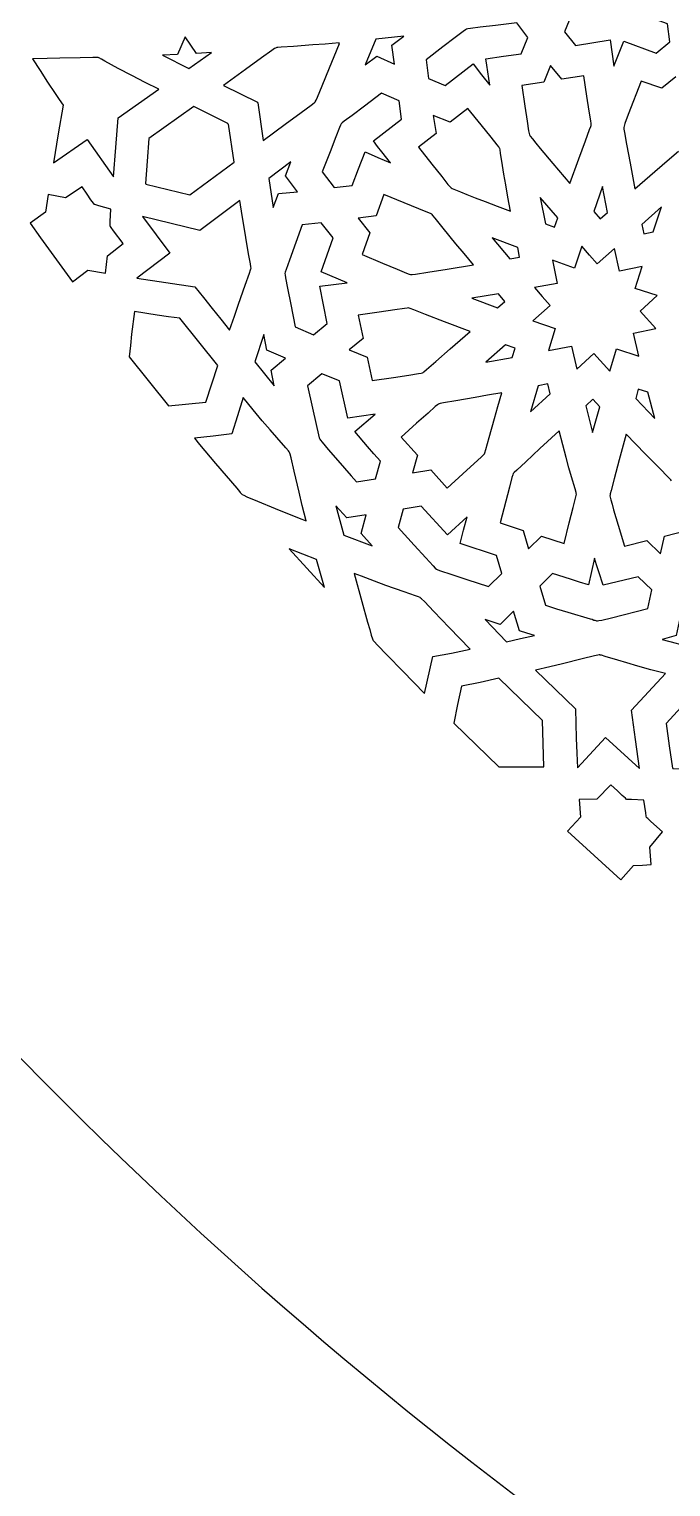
# Model space of a CAD drawing. Extents: x 2600 to 3740, y -1616 to -476.
# Drawn here: x 2762.5 to 2845.1, y -1498.8 to -1311 of the extents above; entities that cross this region are included whole.
import ezdxf

# ---------------------------------------------------------------- set-up
doc = ezdxf.new("R2010")
doc.units = 0
doc.layers.add('LAYER_1', color=18, linetype='CONTINUOUS')
doc.layers.add('LAYER_2', color=174, linetype='CONTINUOUS')

msp = doc.modelspace()

# ---------------------------------------------------------------- linework, layer by layer
at = {"layer": 'LAYER_1'}
for points in [[(2844.68, -1310.38), (2842.2, -1309.46), (2840.38, -1308.78), (2839.23, -1308.35), (2838.91, -1308.24), (2838.75, -1308.19), (2838.58, -1308.21), (2838.23, -1308.26), (2836.98, -1308.46), (2835.01, -1308.79), (2832.32, -1309.22), (2831.42, -1311.41), (2832.82, -1313.16), (2837.31, -1312.44), (2837.79, -1315.8), (2839.07, -1312.6), (2843.23, -1314.15), (2845, -1312.7)], [(2821.3, -1314.85), (2823.57, -1314.54), (2825.83, -1314.22), (2826.68, -1312.12), (2825.26, -1310.22), (2822.55, -1310.57), (2820.57, -1310.81), (2819.32, -1310.96), (2818.97, -1311.01), (2818.8, -1311.04), (2818.66, -1311.14), (2818.37, -1311.34), (2817.36, -1312.11), (2815.77, -1313.32), (2813.59, -1314.98), (2813.91, -1317.4), (2816.03, -1318.32), (2819.65, -1315.53), (2820.71, -1316.91), (2821.79, -1318.28), (2821.53, -1316.56), (2821.41, -1315.7)], [(2784.04, -1314.17), (2782.55, -1312.04), (2781.56, -1314.3), (2779.64, -1314.39), (2783.03, -1316.1), (2785.95, -1314.06)], [(2809.2, -1313.09), (2810.71, -1311.97), (2807.13, -1312.35), (2805.74, -1315.65), (2807.25, -1314.54), (2809.52, -1315.54)], [(2802.45, -1312.88), (2802.37, -1312.88), (2802.4, -1312.81), (2800.59, -1312.96), (2799, -1313.08), (2796.51, -1313.26), (2794.93, -1313.37), (2794.49, -1313.41), (2794.36, -1313.43), (2794.28, -1313.45), (2794.21, -1313.48), (2794.09, -1313.56), (2793.71, -1313.81), (2792.4, -1314.75), (2790.32, -1316.25), (2787.48, -1318.29), (2791.87, -1320.46), (2791.87, -1320.51), (2791.92, -1320.53), (2792.63, -1325.37), (2795.44, -1323.3), (2797.51, -1321.79), (2798.81, -1320.83), (2799.17, -1320.55), (2799.28, -1320.46), (2799.33, -1320.4), (2799.37, -1320.34), (2799.43, -1320.21), (2799.61, -1319.81), (2800.2, -1318.34), (2801.14, -1316.03), (2801.75, -1314.56)], [(2773.92, -1322.47), (2779.19, -1318.78), (2777.43, -1317.9), (2775.68, -1317.01), (2773.93, -1316.1), (2773.06, -1315.65), (2772.2, -1315.18), (2771.99, -1315.05), (2771.78, -1314.91), (2771.68, -1314.85), (2771.57, -1314.79), (2771.46, -1314.74), (2771.34, -1314.71), (2771.26, -1314.7), (2771.12, -1314.69), (2770.66, -1314.69), (2769.02, -1314.74), (2766.43, -1314.8), (2764.78, -1314.84), (2762.89, -1314.87), (2763.87, -1316.36), (2764.85, -1317.86), (2765.83, -1319.35), (2766.33, -1320.09), (2766.84, -1320.83), (2766.21, -1324.55), (2765.59, -1328.28), (2769.94, -1325.24), (2773.34, -1330.08), (2773.62, -1326.27)], [(2833.9, -1317.05), (2831.06, -1317.5), (2829.63, -1315.71), (2828.78, -1317.86), (2825.92, -1318.29), (2826.32, -1320.96), (2826.61, -1322.91), (2826.8, -1324.15), (2826.86, -1324.5), (2826.9, -1324.66), (2826.94, -1324.73), (2827.02, -1324.84), (2827.29, -1325.19), (2827.72, -1325.72), (2828.29, -1326.42), (2829.9, -1328.34), (2832.11, -1330.94), (2833.26, -1327.77), (2834.12, -1325.45), (2834.66, -1323.99), (2834.81, -1323.57), (2834.85, -1323.44), (2834.86, -1323.37), (2834.85, -1323.2), (2834.8, -1322.85), (2834.61, -1321.63), (2834.31, -1319.69)], [(2806.81, -1325.42), (2810.43, -1322.63), (2810.11, -1320.3), (2807.86, -1319.31), (2805.68, -1320.95), (2804.07, -1322.15), (2803.06, -1322.91), (2802.78, -1323.13), (2802.65, -1323.24), (2802.57, -1323.4), (2802.43, -1323.73), (2801.96, -1324.93), (2801.23, -1326.83), (2800.22, -1329.42), (2801.76, -1331.46), (2804.08, -1331.19), (2804.89, -1329.02), (2805.73, -1326.86), (2807.37, -1327.58), (2809.02, -1328.27), (2807.9, -1326.85), (2807.35, -1326.14)], [(2788.13, -1323.29), (2788.08, -1323.26), (2788.08, -1323.21), (2783.67, -1321.01), (2777.89, -1325.12), (2777.66, -1328.03), (2777.45, -1330.93), (2777.51, -1330.95), (2777.51, -1331), (2780.33, -1331.7), (2783.16, -1332.39), (2788.86, -1328.16)], [(2818.98, -1321.25), (2816.7, -1323.04), (2814.51, -1322.15), (2814.88, -1324.47), (2812.61, -1326.26), (2814.34, -1328.44), (2815.61, -1330.04), (2816.41, -1331.04), (2816.65, -1331.32), (2816.77, -1331.45), (2816.84, -1331.49), (2816.96, -1331.55), (2817.37, -1331.74), (2818.01, -1332), (2818.86, -1332.34), (2819.93, -1332.76), (2821.22, -1333.26), (2822.74, -1333.83), (2824.47, -1334.48), (2824.13, -1332.67), (2823.85, -1331.08), (2823.62, -1329.72), (2823.44, -1328.59), (2823.19, -1327.01), (2823.12, -1326.57), (2823.09, -1326.43), (2823.06, -1326.36), (2822.97, -1326.21), (2822.75, -1325.93), (2821.96, -1324.94), (2820.7, -1323.39)], [(2795.49, -1329.92), (2796.18, -1328.13), (2793.33, -1330.28), (2793.91, -1334.03), (2794.6, -1332.23), (2797.05, -1332)], [(2772.57, -1340.23), (2774.57, -1338.64), (2773.35, -1337.04), (2773.03, -1336.61), (2772.94, -1336.48), (2772.91, -1336.42), (2772.9, -1336.24), (2772.92, -1335.82), (2773, -1334.22), (2771.46, -1333.8), (2771.05, -1333.69), (2770.93, -1333.65), (2770.88, -1333.63), (2770.83, -1333.58), (2770.74, -1333.46), (2770.43, -1333.02), (2769.95, -1332.32), (2769.29, -1331.36), (2767.15, -1332.77), (2764.94, -1332.35), (2764.59, -1334.6), (2762.58, -1336.03), (2763.92, -1337.93), (2765.29, -1339.83), (2766.66, -1341.71), (2768.06, -1343.58), (2770.04, -1342.1), (2772.29, -1342.47)], [(2808.17, -1332.34), (2807.16, -1335.09), (2804.83, -1335.38), (2806.36, -1337.3), (2805.38, -1340.07), (2807.97, -1341.17), (2809.86, -1341.97), (2811.06, -1342.47), (2811.4, -1342.61), (2811.57, -1342.66), (2811.65, -1342.66), (2811.79, -1342.65), (2812.24, -1342.59), (2813.82, -1342.35), (2816.31, -1341.95), (2819.72, -1341.4), (2818.5, -1339.96), (2817.44, -1338.69), (2815.8, -1336.68), (2814.77, -1335.4), (2814.48, -1335.05), (2814.38, -1334.94), (2814.32, -1334.89), (2814.17, -1334.81), (2813.83, -1334.66), (2812.64, -1334.17), (2810.75, -1333.41)], [(2830.56, -1335.37), (2828.3, -1332.73), (2828.96, -1336.12), (2830.15, -1336.56)], [(2836.31, -1331.3), (2835.18, -1334.53), (2836, -1335.49), (2836.94, -1334.67)], [(2789.59, -1333.11), (2784.46, -1336.98), (2780.75, -1336.09), (2777.05, -1335.18), (2780.6, -1339.9), (2776.36, -1343.11), (2780.09, -1343.67), (2783.83, -1344.22), (2784.93, -1345.63), (2786.04, -1347.03), (2787.16, -1348.42), (2788.28, -1349.81), (2788.9, -1348.03), (2789.44, -1346.47), (2790.3, -1344.03), (2790.85, -1342.48), (2790.99, -1342.05), (2791.03, -1341.91), (2791.05, -1341.83), (2791.03, -1341.65), (2790.97, -1341.28), (2790.74, -1339.97), (2790.37, -1337.89), (2790.15, -1336.56), (2789.9, -1335.04)], [(2843.91, -1333.95), (2841.36, -1336.21), (2841.62, -1337.42), (2842.84, -1337.17)], [(2799.93, -1344.16), (2803.42, -1343.74), (2800.06, -1342.3), (2801.62, -1337.91), (2800.09, -1336), (2797.64, -1336.27), (2796, -1340.8), (2795.56, -1342.01), (2795.45, -1342.36), (2795.41, -1342.53), (2795.43, -1342.71), (2795.49, -1343.09), (2795.74, -1344.42), (2796.16, -1346.52), (2796.73, -1349.39), (2799.08, -1350.41), (2800.85, -1348.96)], [(2825.39, -1339.16), (2822.11, -1337.94), (2824.4, -1340.63), (2825.64, -1340.41)], [(2840.3, -1350.22), (2843.2, -1349.6), (2841.17, -1347.37), (2843.35, -1345.36), (2840.51, -1344.44), (2841.41, -1341.61), (2838.49, -1342.22), (2837.85, -1339.31), (2835.62, -1341.27), (2834.63, -1340.14), (2833.65, -1338.99), (2832.7, -1341.83), (2829.88, -1340.81), (2830.48, -1343.79), (2827.55, -1344.31), (2828.55, -1345.48), (2829.56, -1346.64), (2827.34, -1348.6), (2830.24, -1349.59), (2829.37, -1352.45), (2832.32, -1351.87), (2833.02, -1354.84), (2835.2, -1352.84), (2837.27, -1355.11), (2838.12, -1352.23), (2840.98, -1353.18)], [(2822.9, -1345.12), (2819.5, -1345.68), (2822.81, -1346.93), (2823.75, -1346.11)], [(2786.75, -1354.39), (2781.86, -1348.28), (2780.4, -1348.09), (2778.94, -1347.88), (2776.02, -1347.43), (2775.67, -1350.34), (2775.51, -1351.79), (2775.36, -1353.24), (2780.42, -1359.56), (2785.22, -1359.09), (2785.99, -1356.74)], [(2804.83, -1347.9), (2805.48, -1350.89), (2803.7, -1352.37), (2806.01, -1353.28), (2806.67, -1356.29), (2809.39, -1355.9), (2811.38, -1355.61), (2812.63, -1355.41), (2812.98, -1355.35), (2813.15, -1355.31), (2813.22, -1355.27), (2813.32, -1355.18), (2813.66, -1354.9), (2814.85, -1353.87), (2816.71, -1352.23), (2819.27, -1350), (2815.95, -1348.73), (2813.53, -1347.78), (2812, -1347.18), (2811.56, -1347.02), (2811.43, -1346.98), (2811.35, -1346.96), (2811.17, -1346.97), (2810.82, -1347.02), (2809.56, -1347.21), (2807.56, -1347.51)], [(2793.62, -1354.97), (2795.5, -1353.43), (2793.1, -1352.39), (2792.71, -1350.39), (2791.54, -1353.88), (2794.03, -1356.98)], [(2825.06, -1352.13), (2823.83, -1351.7), (2821.27, -1353.96), (2824.69, -1353.33)], [(2807.71, -1366.7), (2806.87, -1365.76), (2806.05, -1364.81), (2804.41, -1362.89), (2807.02, -1360.62), (2803.52, -1361.14), (2802.43, -1356.34), (2800.15, -1355.43), (2798.31, -1356.97), (2798.96, -1359.85), (2799.43, -1361.96), (2799.74, -1363.29), (2799.83, -1363.67), (2799.89, -1363.84), (2799.98, -1363.98), (2800.2, -1364.25), (2800.97, -1365.17), (2802.22, -1366.62), (2803.94, -1368.58), (2804.28, -1368.96), (2804.63, -1369.34), (2807.08, -1368.95)], [(2829.26, -1356.75), (2828.02, -1356.99), (2827.05, -1360.32), (2829.57, -1358.01)], [(2842.16, -1357.81), (2840.93, -1357.43), (2840.59, -1358.64), (2843.05, -1361.18)], [(2790.04, -1358.49), (2789.3, -1360.84), (2788.57, -1363.19), (2786.17, -1363.47), (2783.76, -1363.73), (2784.43, -1364.55), (2785.1, -1365.37), (2786.47, -1366.98), (2787.85, -1368.58), (2789.22, -1370.19), (2789.39, -1370.4), (2789.55, -1370.61), (2789.63, -1370.72), (2789.72, -1370.82), (2789.81, -1370.91), (2789.91, -1370.99), (2790.1, -1371.09), (2790.49, -1371.27), (2791.9, -1371.86), (2794.15, -1372.78), (2797.23, -1374.02), (2798.15, -1374.38), (2797.65, -1372.41), (2797.23, -1370.69), (2796.6, -1367.99), (2796.21, -1366.27), (2796.09, -1365.79), (2796.05, -1365.64), (2796.02, -1365.56), (2795.97, -1365.49), (2795.88, -1365.37), (2795.55, -1364.98), (2794.35, -1363.64), (2793.51, -1362.67), (2792.5, -1361.49), (2791.34, -1360.1)], [(2823.34, -1357.88), (2821.52, -1358.21), (2819.92, -1358.49), (2817.42, -1358.92), (2815.84, -1359.19), (2815.4, -1359.28), (2815.26, -1359.31), (2815.19, -1359.34), (2815.05, -1359.44), (2814.78, -1359.66), (2813.85, -1360.49), (2812.38, -1361.8), (2810.37, -1363.59), (2812.5, -1365.93), (2811.86, -1368.21), (2814.21, -1367.81), (2816.33, -1370.15), (2818.32, -1368.33), (2819.79, -1367.01), (2820.7, -1366.17), (2820.96, -1365.93), (2821.07, -1365.8), (2821.1, -1365.73), (2821.15, -1365.6), (2821.28, -1365.17), (2821.71, -1363.63), (2822.39, -1361.2), (2822.83, -1359.65)], [(2835.95, -1359.68), (2835.07, -1358.72), (2834.15, -1359.57), (2834.59, -1361.28), (2835.04, -1362.99)], [(2830.73, -1362.77), (2828.24, -1365.08), (2826.42, -1366.76), (2825.27, -1367.83), (2824.95, -1368.14), (2824.86, -1368.24), (2824.81, -1368.3), (2824.75, -1368.46), (2824.65, -1368.8), (2824.32, -1370.03), (2823.15, -1374.64), (2826.1, -1375.6), (2826.78, -1377.97), (2828.44, -1376.36), (2831.36, -1377.29), (2832.03, -1374.63), (2832.53, -1372.68), (2832.85, -1371.45), (2832.93, -1371.11), (2832.95, -1370.94), (2832.94, -1370.86), (2832.91, -1370.72), (2832.79, -1370.27), (2832.32, -1368.7), (2832, -1367.57), (2831.62, -1366.2), (2831.19, -1364.6)], [(2805.23, -1376.02), (2805.87, -1373.61), (2803.39, -1374), (2801.97, -1372.45), (2802.98, -1376.21), (2806.64, -1377.58)], [(2822.68, -1378.83), (2817.99, -1377.28), (2818.43, -1375.56), (2818.88, -1373.84), (2816.36, -1376.2), (2812.96, -1372.47), (2810.65, -1372.87), (2810.01, -1375.25), (2812.06, -1377.51), (2813.55, -1379.16), (2814.51, -1380.19), (2814.78, -1380.48), (2814.92, -1380.6), (2815.1, -1380.68), (2815.46, -1380.81), (2816.76, -1381.24), (2818.83, -1381.92), (2821.65, -1382.85), (2823.37, -1381.18)], [(2799.5, -1379.34), (2795.97, -1377.99), (2800.5, -1382.98)], [(2842.68, -1383.27), (2840.92, -1381.57), (2836.38, -1382.68), (2835.83, -1380.94), (2835.56, -1380.06), (2835.3, -1379.19), (2834.9, -1380.9), (2834.51, -1382.62), (2833.34, -1382.27), (2832.18, -1381.91), (2829.87, -1381.17), (2828.24, -1382.77), (2828.97, -1385.25), (2830.41, -1385.7), (2831.84, -1386.14), (2834.73, -1386.98), (2834.97, -1387.06), (2835.2, -1387.15), (2835.32, -1387.19), (2835.44, -1387.23), (2835.56, -1387.25), (2835.69, -1387.26), (2835.86, -1387.23), (2836.22, -1387.16), (2837.47, -1386.85), (2842.16, -1385.66)], [(2804.33, -1381.17), (2805.32, -1384.78), (2806.06, -1387.43), (2806.33, -1388.38), (2806.54, -1389.09), (2806.69, -1389.56), (2806.74, -1389.7), (2806.78, -1389.77), (2806.83, -1389.85), (2806.94, -1389.97), (2807.29, -1390.35), (2808.58, -1391.67), (2810.62, -1393.75), (2813.4, -1396.61), (2814.45, -1391.87), (2816.86, -1391.4), (2819.27, -1390.91), (2816.57, -1388.12), (2814.61, -1386.07), (2813.37, -1384.78), (2813.01, -1384.42), (2812.89, -1384.32), (2812.82, -1384.26), (2812.63, -1384.18), (2812.22, -1384.03), (2810.75, -1383.51), (2808.43, -1382.69), (2806.96, -1382.15), (2805.27, -1381.52)], [(2825.62, -1388.55), (2824.86, -1386.02), (2823.13, -1387.73), (2821.21, -1387.09), (2823.97, -1389.94), (2825.76, -1389.55), (2827.55, -1389.16), (2826.58, -1388.86)], [(2848.2, -1388.54), (2846.33, -1386.73), (2845.82, -1389.16), (2843.98, -1389.64), (2845.79, -1390.15), (2846.7, -1390.4), (2847.62, -1390.64), (2850.06, -1388.03)], [(2840.03, -1398.75), (2844.42, -1394.06), (2842.52, -1393.55), (2840.86, -1393.09), (2839.44, -1392.68), (2838.27, -1392.33), (2836.64, -1391.83), (2836.18, -1391.69), (2836.03, -1391.66), (2835.95, -1391.65), (2835.87, -1391.65), (2835.73, -1391.68), (2835.28, -1391.78), (2833.68, -1392.17), (2831.15, -1392.78), (2829.53, -1393.16), (2827.69, -1393.59), (2832.82, -1398.57), (2832.87, -1400.47), (2832.93, -1402.38), (2833, -1404.28), (2833.09, -1406.18), (2836.72, -1402.3), (2841.09, -1406.27), (2840.55, -1402.52)], [(2828.58, -1400.1), (2822.95, -1394.66), (2820.55, -1395.18), (2818.14, -1395.68), (2817.63, -1398.04), (2817.15, -1400.42), (2822.96, -1406.05), (2825.87, -1406.05), (2828.77, -1406.04), (2828.67, -1403.07)], [(2854.16, -1396.53), (2854.11, -1396.52), (2854.1, -1396.48), (2849.29, -1395.27), (2844.5, -1400.5), (2844.9, -1403.36), (2845.31, -1406.23), (2845.37, -1406.24), (2845.38, -1406.29), (2848.26, -1406.42), (2851.14, -1406.54), (2855.84, -1401.22)], [(2842.41, -1416.41), (2844.03, -1414.44), (2842.54, -1413.09), (2842.14, -1412.73), (2842.03, -1412.63), (2841.98, -1412.57), (2841.94, -1412.4), (2841.88, -1411.97), (2841.64, -1410.37), (2840.04, -1410.29), (2839.61, -1410.27), (2839.49, -1410.26), (2839.43, -1410.25), (2839.37, -1410.21), (2839.26, -1410.11), (2838.86, -1409.75), (2838.24, -1409.17), (2837.38, -1408.38), (2835.59, -1410.21), (2833.32, -1410.27), (2833.46, -1412.53), (2831.79, -1414.35), (2838.69, -1420.62), (2840.32, -1418.77), (2841.46, -1418.72), (2842.59, -1418.66), (2842.5, -1417.54)]]:
    msp.add_lwpolyline(points, close=True, dxfattribs=at)
for points in [[(2845.75, -1317.18), (2843.97, -1318.66), (2841.28, -1317.74), (2839.64, -1322.05), (2839.21, -1323.21), (2839.09, -1323.53), (2839.05, -1323.7), (2839.05, -1323.77), (2839.07, -1323.91), (2839.13, -1324.34), (2839.41, -1325.87), (2839.86, -1328.29), (2840.48, -1331.6), (2843.05, -1329.39), (2844.93, -1327.77), (2846.12, -1326.75)], [(2845.19, -1369.21), (2845.1, -1369.1), (2844.79, -1368.76), (2843.64, -1367.59), (2841.83, -1365.73), (2839.35, -1363.2), (2838.46, -1366.52), (2837.81, -1368.95), (2837.42, -1370.49), (2837.32, -1370.92), (2837.29, -1371.06), (2837.28, -1371.14), (2837.31, -1371.31), (2837.4, -1371.67), (2837.54, -1372.21), (2837.74, -1372.94), (2838.32, -1374.93), (2839.14, -1377.64), (2842.01, -1376.93), (2843.78, -1378.64), (2844.3, -1376.36), (2847.15, -1375.63)]]:
    msp.add_lwpolyline(points, dxfattribs=at)
at = {"layer": 'LAYER_2'}
msp.add_lwpolyline([(3169.77, -475.95, 0.414214), (2599.77, -1045.95, 0.414214), (3169.77, -1615.95, 0.414214), (3739.77, -1045.95, 0.414214)], format="xyb", close=True, dxfattribs=at)

doc.saveas('drawing.dxf')
